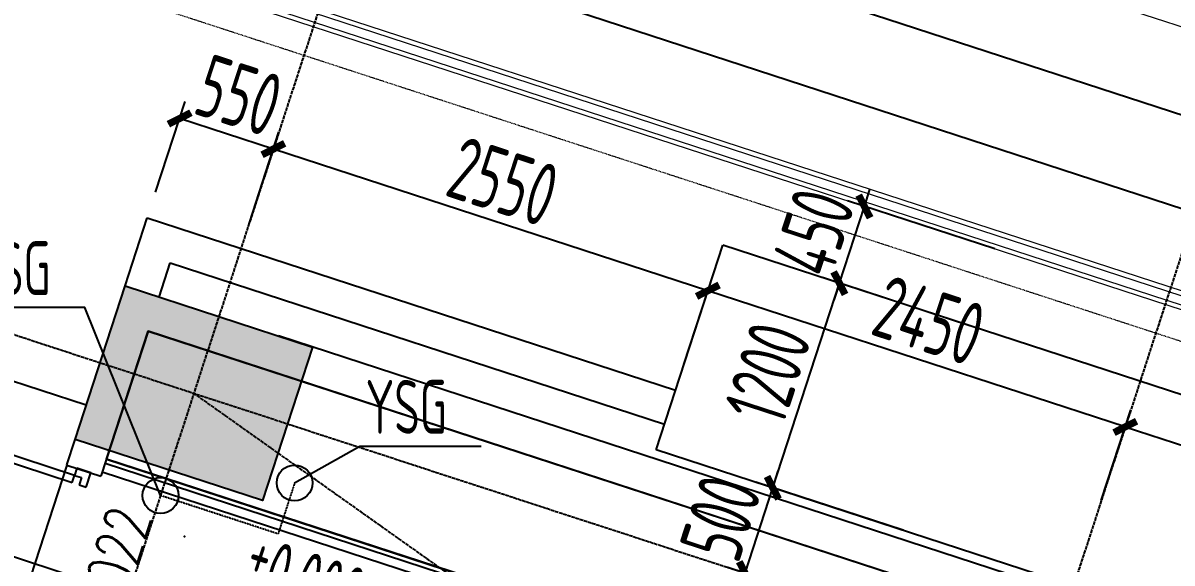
# Model space of a CAD drawing. Header units: millimetres. Extents: x 11639278 to 23698211, y -13072636 to -5537337.
# Drawn here: x 11845460 to 11851872, y -6317945 to -6314933 of the extents above; entities that cross this region are included whole.
import ezdxf
from ezdxf.enums import TextEntityAlignment as Align

# ---------------------------------------------------------------- set-up
doc = ezdxf.new("R2010")
doc.units = ezdxf.units.MM
doc.header["$LTSCALE"] = 10
for name, pattern in [('A2-RG-AXIS$0$CENTER', [2, 1.25, -0.25, 0.25, -0.25]), ('A2-RG-AXIS$0$DOTE', [2.42, 2, -0.2, 0.02, -0.2]), ('A2-RI-F1$0$DASHED', [0.75, 0.5, -0.25]), ('A2-RI-F1$0$Overhead 1_16_', [2.579687, 1.5875, -0.992188])]:
    doc.linetypes.add(name, pattern=pattern)
for name, color, linetype in [('A2-RB-F1$0$$34$A-DIMS-100', 1, 'Continuous'), ('A2-RB-F1$0$A-DIMS-100', 1, 'Continuous'), ('A2-RG-AXIS$0$A-DIMS-100', 1, 'Continuous'), ('A2-RG-AXIS$0$A-GRID', 1, 'A2-RG-AXIS$0$CENTER'), ('A2-RI-F1$0$$0$AUDIT_D_120618114340-341', 1, 'Continuous'), ('A2-RI-F1$0$A-DOOR', 32, 'Continuous'), ('A2-RI-F1$0$A-ROOF-DRAN', 175, 'Continuous'), ('A2-RI-F1$0$A-STRS', 50, 'Continuous'), ('A2-RI-F1$0$A-SYMB', 4, 'Continuous'), ('A2-RI-F1$0$A-SYMB-AREA', 4, 'Continuous'), ('A2-RI-F1$0$A-SYMB-DOOR', 4, 'Continuous'), ('A2-RI-F1$0$A-SYMB-NAME', 4, 'Continuous'), ('A2-RI-F1$0$A-WALL', 7, 'Continuous'), ('A2-RS-F1$0$A-HATH-GRAY', 8, 'Continuous'), ('A2-RS-F1$0$A-WALL-CONC', 6, 'Continuous'), ('A2-RV-F1$0$AUDIT_D_120618114340-210', 80, 'Continuous'), ('A2-RV-F1$0$AUDIT_D_120618114340-408', 50, 'Continuous')]:
    doc.layers.add(name, color=color, linetype=linetype)
doc.layers.add('A2-RI-F1$0$A-DETL-LLIN', color=3, linetype='Continuous', lineweight=5)
doc.layers.add('A2-RI-F1$0$A-FLOR-OVHD', color=8, linetype='A2-RI-F1$0$Overhead 1_16_', lineweight=5)
doc.layers.add('A2-RI-F1$0$A-X-AREA', color=6, linetype='Continuous', plot=False)
doc.styles.add('A2-RB-F1$0$$0$XD2008', font='hzs.shx', dxfattribs={"width": 0.7, "bigfont": 'hztxt.shx'})
doc.styles.add('A2-RB-F1$0$XD2008', font='hzs.shx', dxfattribs={"width": 0.7, "bigfont": 'hztxt.shx'})
doc.styles.add('A2-RG-AXIS$0$XD2008', font='hzs.shx', dxfattribs={"width": 0.7, "bigfont": 'hztxt.shx'})
doc.styles.add('A2-RI-F1$0$ECADI', font='hzs.shx', dxfattribs={"width": 0.7, "bigfont": 'hztxt.shx'})
doc.styles.add('A2-RI-F1$0$ECADI-TXT', font='simplex.shx', dxfattribs={"bigfont": 'hztxt.shx'})
doc.styles.add('A2-RI-F1$0$XD2008', font='hzs.shx', dxfattribs={"width": 0.7, "bigfont": 'hztxt.shx'})
doc.dimstyles.new('A2-RB-F1$0$$0$XD100$0', dxfattribs={"dimscale": 100, "dimtxt": 3.5, "dimasz": 1, "dimexe": 1, "dimexo": 2, "dimgap": 0.5, "dimtad": 1, "dimdec": 0, "dimdsep": 46, "dimtxsty": 'A2-RB-F1$0$$0$XD2008', "dimblk1": 'A2-RB-F1$0$$20$_ArchTick', "dimblk2": 'A2-RB-F1$0$$20$_ArchTick', "dimsah": 1, "dimcen": 2.5, "dimclrt": 4, "dimaunit": 1, "dimadec": 0, "dimazin": 0, "dimtfac": 1, "dimtdec": 0, "dimtix": 1, "dimtmove": 2, "dimatfit": 3, "dimfxl": 0, "dimtolj": 1, "dimtzin": 0, "dimarcsym": 0})
doc.dimstyles.new('A2-RB-F1$0$XD100$0', dxfattribs={"dimscale": 100, "dimtxt": 3.5, "dimasz": 1, "dimexe": 1, "dimexo": 2, "dimgap": 0.5, "dimtad": 1, "dimdec": 0, "dimdsep": 46, "dimtxsty": 'A2-RB-F1$0$XD2008', "dimblk1": 'A2-RB-F1$0$_ArchTick', "dimblk2": 'A2-RB-F1$0$_ArchTick', "dimsah": 1, "dimcen": 2.5, "dimclrt": 4, "dimaunit": 1, "dimadec": 0, "dimazin": 0, "dimtfac": 1, "dimtdec": 0, "dimtix": 1, "dimtmove": 1, "dimatfit": 3, "dimfxl": 0, "dimtolj": 1, "dimtzin": 0, "dimarcsym": 0})
doc.dimstyles.new('A2-RG-AXIS$0$XD150', dxfattribs={"dimscale": 300, "dimtxt": 2.5, "dimasz": 1.5, "dimexe": 1, "dimexo": 2, "dimgap": 0.5, "dimtad": 1, "dimdec": 0, "dimdsep": 46, "dimtxsty": 'A2-RG-AXIS$0$XD2008', "dimcen": 2.5, "dimclrt": 4, "dimaunit": 1, "dimadec": 3, "dimazin": 0, "dimtfac": 1, "dimtdec": 0, "dimtmove": 2, "dimatfit": 3, "dimfxl": 0, "dimtolj": 1, "dimtzin": 0, "dimarcsym": 0})

# ---------------------------------------------------------------- blocks, each defined once
blk = doc.blocks.new('A2-RG-AXIS$0$_ArchTick')
at = {"color": 0, "linetype": 'ByBlock', "const_width": 0.4}
blk.add_lwpolyline([(-0.5, -0.5), (0.5, 0.5)], dxfattribs=at)
blk = doc.blocks.new('*D545')
at = {"layer": 'A2-RG-AXIS$0$A-DIMS-100', "color": 0, "lineweight": -2, "ltscale": 3, "transparency": 16777216}
blk.add_arc((11865636.6, -6330625.9), 5954.3, 324.66558, 341.94704, dxfattribs=at)
at = {"layer": 'Defpoints', "color": 0, "ltscale": 3, "transparency": 16777216}
for p in [(11846413.5, -6316997.8), (11840967.2, -6322585.1), (11870815.2, -6333564.6), (11878927.9, -6334958.1), (11876238.4, -6338141.9)]:
    blk.add_point(p, dxfattribs=at)
at = {"layer": 'A2-RG-AXIS$0$A-DIMS-100', "color": 0, "lineweight": -2, "ltscale": 3, "transparency": 16777216, "xscale": 150, "yscale": 150, "zscale": 150}
for p, rotation in [((11871297.8, -6332471.1), 71.94704049334831), ((11870494.1, -6334069.5), 234.6655761921282)]:
    blk.add_blockref('A2-RG-AXIS$0$_ArchTick', p, dxfattribs=dict(at, rotation=rotation))
at = {"layer": 'A2-RG-AXIS$0$A-DIMS-100', "color": 4, "ltscale": 3, "transparency": 16777216, "insert": (11871378.1, -6333512.8), "char_height": 375, "attachment_point": 5, "rotation": 63.30631, "style": 'A2-RG-AXIS$0$XD2008'}
blk.add_mtext('\\A1;17°16\'53"', dxfattribs=at)
blk = doc.blocks.new('A2-RV-F1')
at = {"layer": 'A2-RV-F1$0$AUDIT_D_120618114340-210', "extrusion": (-1.21251e-40, -6.16422e-41, -1)}
for p, q in [((11845902.6, -6317436), (11850827.5, -6319041.4)), ((11845918.1, -6317388.4), (11850843, -6318993.9))]:
    blk.add_line(p, q, dxfattribs=at)
at = {"layer": 'A2-RV-F1$0$AUDIT_D_120618114340-408'}
blk.add_line((11845925.8, -6317364.7), (11850850.8, -6318970.1), dxfattribs=at)
blk = doc.blocks.new('A2-RB-F1$0$$20$_ArchTick')
at = {"color": 0, "linetype": 'ByBlock', "const_width": 0.4}
blk.add_lwpolyline([(-0.5, -0.5), (0.5, 0.5)], dxfattribs=at)
blk = doc.blocks.new('*D857')
at = {"layer": 'A2-RB-F1$0$$34$A-DIMS-100', "color": 0, "lineweight": -2, "transparency": 16777216}
blk.add_arc((11853995.6, -6322370.9), 5110.4, 314.98435, 324.65918, dxfattribs=at)
at = {"layer": 'Defpoints', "color": 0, "transparency": 16777216}
for p in [(11846414.4, -6316995.1), (11856870.4, -6325247.3), (11857805.8, -6325776.6), (11858583, -6326960.9), (11876238.1, -6338143.4)]:
    blk.add_point(p, dxfattribs=at)
at = {"layer": 'A2-RB-F1$0$$34$A-DIMS-100', "color": 0, "lineweight": -2, "transparency": 16777216, "xscale": 100, "yscale": 100, "zscale": 100}
for p, rotation in [((11858164.2, -6325327), 54.65917628221432), ((11857608.2, -6325985.5), 224.984351834306)]:
    blk.add_blockref('A2-RB-F1$0$$20$_ArchTick', p, dxfattribs=dict(at, rotation=rotation))
at = {"layer": 'A2-RB-F1$0$$34$A-DIMS-100', "color": 4, "transparency": 16777216, "insert": (11857702.7, -6325501.3), "char_height": 350, "attachment_point": 5, "rotation": 49.82176, "style": 'A2-RB-F1$0$$0$XD2008'}
blk.add_mtext('\\A1;9°40\'29"', dxfattribs=at)
blk = doc.blocks.new('A2-RB-F1$0$_ArchTick')
at = {"color": 0, "linetype": 'ByBlock', "const_width": 0.4}
blk.add_lwpolyline([(-0.5, -0.5), (0.5, 0.5)], dxfattribs=at)
blk = doc.blocks.new('*D1094')
at = {"layer": 'A2-RB-F1$0$A-DIMS-100', "color": 0, "lineweight": -2, "transparency": 16777216}
for p, q in [((11846734.2, -6314449), (11846816, -6314198)), ((11858993.3, -6318272.3), (11846785, -6314293.1)), ((11858942.4, -6318428.3), (11859024.3, -6318177.2))]:
    blk.add_line(p, q, dxfattribs=at)
at = {"layer": 'Defpoints', "color": 0, "transparency": 16777216}
for p in [(11846785, -6314293.1), (11846672.2, -6314639.2), (11858880.5, -6318618.4)]:
    blk.add_point(p, dxfattribs=at)
at = {"layer": 'A2-RB-F1$0$A-DIMS-100', "color": 0, "lineweight": -2, "transparency": 16777216, "xscale": 100, "yscale": 100, "zscale": 100}
for p, rotation in [((11846785, -6314293.1), 161.9467479738338), ((11858993.3, -6318272.3), 341.9467479738337)]:
    blk.add_blockref('A2-RB-F1$0$_ArchTick', p, dxfattribs=dict(at, rotation=rotation))
at = {"layer": 'A2-RB-F1$0$A-DIMS-100', "color": 4, "transparency": 16777216, "insert": (11852958.9, -6316068.8), "char_height": 350, "attachment_point": 5, "rotation": 341.94675, "style": 'A2-RB-F1$0$XD2008'}
blk.add_mtext('\\A1;12840', dxfattribs=at)
blk = doc.blocks.new('*D679')
at = {"layer": 'A2-RB-F1$0$A-DIMS-100', "color": 0, "lineweight": -2, "transparency": 16777216}
for p, q in [((11846200.4, -6315876.7), (11846365.4, -6315370.5)), ((11846857.4, -6315636.1), (11846334.4, -6315465.6)), ((11846723.4, -6316047.2), (11846888.4, -6315541))]:
    blk.add_line(p, q, dxfattribs=at)
at = {"layer": 'Defpoints', "color": 0, "transparency": 16777216}
for p in [(11846334.4, -6315465.6), (11846138.4, -6316066.9), (11846661.4, -6316237.3)]:
    blk.add_point(p, dxfattribs=at)
at = {"layer": 'A2-RB-F1$0$A-DIMS-100', "color": 0, "lineweight": -2, "transparency": 16777216, "xscale": 100, "yscale": 100, "zscale": 100}
for p, rotation in [((11846334.4, -6315465.6), 161.9473503680064), ((11846857.4, -6315636.1), 341.9473503680064)]:
    blk.add_blockref('A2-RB-F1$0$_ArchTick', p, dxfattribs=dict(at, rotation=rotation))
at = {"layer": 'A2-RB-F1$0$A-DIMS-100', "color": 4, "transparency": 16777216, "insert": (11846665.6, -6315336.9), "char_height": 350, "attachment_point": 5, "rotation": 341.94735, "style": 'A2-RB-F1$0$XD2008'}
blk.add_mtext('\\A1;550', dxfattribs=at)
blk = doc.blocks.new('*D806')
at = {"layer": 'A2-RB-F1$0$$34$A-DIMS-100', "color": 0, "lineweight": -2, "transparency": 16777216}
blk.add_arc((11860721.6, -6327141.4), 905.5, 144.66558, 191.94705, dxfattribs=at)
at = {"layer": 'Defpoints', "color": 0, "transparency": 16777216}
for p in [(11846413.5, -6316997.8), (11859818.1, -6327081.2), (11860599.5, -6327167.2), (11859549.7, -6327389.3), (11876238.4, -6338141.9)]:
    blk.add_point(p, dxfattribs=at)
at = {"layer": 'A2-RB-F1$0$$34$A-DIMS-100', "color": 0, "lineweight": -2, "transparency": 16777216, "xscale": 100, "yscale": 100, "zscale": 100}
for p, rotation in [((11859982.9, -6326617.7), 54.66557619212882), ((11859835.7, -6327328.8), 281.9470509252889)]:
    blk.add_blockref('A2-RB-F1$0$$20$_ArchTick', p, dxfattribs=dict(at, rotation=rotation))
at = {"layer": 'A2-RB-F1$0$$34$A-DIMS-100', "color": 4, "transparency": 16777216, "insert": (11859581.9, -6326796.5), "char_height": 350, "attachment_point": 5, "rotation": 73.16263, "style": 'A2-RB-F1$0$$0$XD2008'}
blk.add_mtext('\\A1;47°16\'53"', dxfattribs=at)
blk = doc.blocks.new('*D827')
at = {"layer": 'A2-RB-F1$0$A-DIMS-100', "color": 0, "lineweight": -2, "transparency": 16777216}
for p, q in [((11851477.3, -6317596.5), (11851642.3, -6317090.3)), ((11851611.3, -6317185.4), (11856428.8, -6318755.6)), ((11856294.7, -6319166.8), (11856459.7, -6318660.6))]:
    blk.add_line(p, q, dxfattribs=at)
at = {"layer": 'Defpoints', "color": 0, "transparency": 16777216}
for p in [(11851415.3, -6317786.7), (11856428.8, -6318755.6), (11856232.8, -6319356.9)]:
    blk.add_point(p, dxfattribs=at)
at = {"layer": 'A2-RB-F1$0$A-DIMS-100', "color": 0, "lineweight": -2, "transparency": 16777216, "xscale": 100, "yscale": 100, "zscale": 100}
for p, rotation in [((11851611.3, -6317185.4), 161.9467563309524), ((11856428.8, -6318755.6), 341.9467563309525)]:
    blk.add_blockref('A2-RB-F1$0$_ArchTick', p, dxfattribs=dict(at, rotation=rotation))
at = {"layer": 'A2-RB-F1$0$A-DIMS-100', "color": 4, "transparency": 16777216, "insert": (11854089.7, -6317756.6), "char_height": 350, "attachment_point": 5, "rotation": 341.94676, "style": 'A2-RB-F1$0$XD2008'}
blk.add_mtext('\\A1;5067', dxfattribs=at)
blk = doc.blocks.new('*D828')
at = {"layer": 'A2-RB-F1$0$A-DIMS-100', "color": 0, "lineweight": -2, "transparency": 16777216}
for p, q in [((11849147.9, -6316837.3), (11849312.9, -6316331.1)), ((11851611.3, -6317185.4), (11849281.9, -6316426.2)), ((11851477.3, -6317596.5), (11851642.3, -6317090.3))]:
    blk.add_line(p, q, dxfattribs=at)
at = {"layer": 'Defpoints', "color": 0, "transparency": 16777216}
for p in [(11849281.9, -6316426.2), (11849085.9, -6317027.4), (11851415.3, -6317786.7)]:
    blk.add_point(p, dxfattribs=at)
at = {"layer": 'A2-RB-F1$0$A-DIMS-100', "color": 0, "lineweight": -2, "transparency": 16777216, "xscale": 100, "yscale": 100, "zscale": 100}
for p, rotation in [((11849281.9, -6316426.2), 161.9467392152621), ((11851611.3, -6317185.4), 341.9467392152621)]:
    blk.add_blockref('A2-RB-F1$0$_ArchTick', p, dxfattribs=dict(at, rotation=rotation))
at = {"layer": 'A2-RB-F1$0$A-DIMS-100', "color": 4, "transparency": 16777216, "insert": (11850516.3, -6316591.9), "char_height": 350, "attachment_point": 5, "rotation": 341.94674, "style": 'A2-RB-F1$0$XD2008'}
blk.add_mtext('\\A1;2450', dxfattribs=at)
blk = doc.blocks.new('*D829')
at = {"layer": 'A2-RB-F1$0$A-DIMS-100', "color": 0, "lineweight": -2, "transparency": 16777216}
for p, q in [((11846723.4, -6316047), (11846888.4, -6315540.8)), ((11849281.9, -6316426.1), (11846857.5, -6315635.9)), ((11849147.9, -6316837.3), (11849312.9, -6316331.1))]:
    blk.add_line(p, q, dxfattribs=at)
at = {"layer": 'Defpoints', "color": 0, "transparency": 16777216}
for p in [(11846857.5, -6315635.9), (11846661.5, -6316237.2), (11849085.9, -6317027.4)]:
    blk.add_point(p, dxfattribs=at)
at = {"layer": 'A2-RB-F1$0$A-DIMS-100', "color": 0, "lineweight": -2, "transparency": 16777216, "xscale": 100, "yscale": 100, "zscale": 100}
for p, rotation in [((11846857.5, -6315635.9), 161.9467392152582), ((11849281.9, -6316426.1), 341.9467392152582)]:
    blk.add_blockref('A2-RB-F1$0$_ArchTick', p, dxfattribs=dict(at, rotation=rotation))
at = {"layer": 'A2-RB-F1$0$A-DIMS-100', "color": 4, "transparency": 16777216, "insert": (11848139.4, -6315817.1), "char_height": 350, "attachment_point": 5, "rotation": 341.94674, "style": 'A2-RB-F1$0$XD2008'}
blk.add_mtext('\\A1;2550', dxfattribs=at)
blk = doc.blocks.new('*D836')
at = {"layer": 'A2-RB-F1$0$A-DIMS-100', "color": 0, "lineweight": -2, "transparency": 16777216}
for p, q in [((11849644.2, -6317524.9), (11849675.2, -6317429.9)), ((11850371.4, -6317762), (11849549.1, -6317494)), ((11849489.2, -6318000.3), (11849644.2, -6317524.9)), ((11850216.4, -6318237.4), (11849394.1, -6317969.3)), ((11849489.2, -6318000.3), (11849458.2, -6318095.4))]:
    blk.add_line(p, q, dxfattribs=at)
at = {"layer": 'Defpoints', "color": 0, "transparency": 16777216}
for p in [(11849644.2, -6317524.9), (11850561.5, -6317824), (11850406.6, -6318299.3)]:
    blk.add_point(p, dxfattribs=at)
at = {"layer": 'A2-RB-F1$0$A-DIMS-100', "color": 0, "lineweight": -2, "transparency": 16777216, "xscale": 100, "yscale": 100, "zscale": 100}
for p, rotation in [((11849644.2, -6317524.9), 251.9470443906008), ((11849489.2, -6318000.3), 71.94704439060084)]:
    blk.add_blockref('A2-RB-F1$0$_ArchTick', p, dxfattribs=dict(at, rotation=rotation))
at = {"layer": 'A2-RB-F1$0$A-DIMS-100', "color": 4, "transparency": 16777216, "insert": (11849352.8, -6317692.9), "char_height": 350, "attachment_point": 5, "rotation": 71.94704, "style": 'A2-RB-F1$0$XD2008'}
blk.add_mtext('\\A1;500', dxfattribs=at)
blk = doc.blocks.new('*D837')
at = {"layer": 'A2-RB-F1$0$A-DIMS-100', "color": 0, "lineweight": -2, "transparency": 16777216}
for p, q in [((11849644.2, -6317524.9), (11850016, -6316384)), ((11850743.3, -6316621.1), (11849921, -6316353)), ((11850371.4, -6317762), (11849549.1, -6317494))]:
    blk.add_line(p, q, dxfattribs=at)
at = {"layer": 'Defpoints', "color": 0, "transparency": 16777216}
for p in [(11850016, -6316384), (11850933.4, -6316683), (11850561.5, -6317824)]:
    blk.add_point(p, dxfattribs=at)
at = {"layer": 'A2-RB-F1$0$A-DIMS-100', "color": 0, "lineweight": -2, "transparency": 16777216, "xscale": 100, "yscale": 100, "zscale": 100}
for p, rotation in [((11850016, -6316384), 71.94704439061147), ((11849644.2, -6317524.9), 251.9470443906115)]:
    blk.add_blockref('A2-RB-F1$0$_ArchTick', p, dxfattribs=dict(at, rotation=rotation))
at = {"layer": 'A2-RB-F1$0$A-DIMS-100', "color": 4, "transparency": 16777216, "insert": (11849616.2, -6316884.8), "char_height": 350, "attachment_point": 5, "rotation": 71.94704, "style": 'A2-RB-F1$0$XD2008'}
blk.add_mtext('\\A1;1200', dxfattribs=at)
blk = doc.blocks.new('*D838')
at = {"layer": 'A2-RB-F1$0$A-DIMS-100', "color": 0, "lineweight": -2, "transparency": 16777216}
for p, q in [((11850155.5, -6315956.2), (11850186.5, -6315861.1)), ((11850016, -6316384), (11850155.5, -6315956.2)), ((11850882.7, -6316193.2), (11850060.4, -6315925.2)), ((11850743.3, -6316621.1), (11849921, -6316353)), ((11850016, -6316384), (11849985, -6316479.1))]:
    blk.add_line(p, q, dxfattribs=at)
at = {"layer": 'Defpoints', "color": 0, "transparency": 16777216}
for p in [(11850155.5, -6315956.2), (11851072.9, -6316255.2), (11850933.4, -6316683)]:
    blk.add_point(p, dxfattribs=at)
at = {"layer": 'A2-RB-F1$0$A-DIMS-100', "color": 0, "lineweight": -2, "transparency": 16777216, "xscale": 100, "yscale": 100, "zscale": 100}
for p, rotation in [((11850155.5, -6315956.2), 251.9470443910853), ((11850016, -6316384), 71.94704439108531)]:
    blk.add_blockref('A2-RB-F1$0$_ArchTick', p, dxfattribs=dict(at, rotation=rotation))
at = {"layer": 'A2-RB-F1$0$A-DIMS-100', "color": 4, "transparency": 16777216, "insert": (11849871.8, -6316100.4), "char_height": 350, "attachment_point": 5, "rotation": 71.94704, "style": 'A2-RB-F1$0$XD2008'}
blk.add_mtext('\\A1;450', dxfattribs=at)
blk = doc.blocks.new('A2-RS-F1')
at = {"layer": 'A2-RS-F1$0$A-HATH-GRAY', "ltscale": 3}
h = blk.add_hatch(color=256, dxfattribs=at)
h.paths.add_polyline_path([(11844906.6, -6323395.9), (11843860.7, -6323055), (11843581.8, -6323910.6), (11844627.7, -6324251.5)], flags=17)
h.paths.add_polyline_path([(11860882.6, -6343275.4), (11862023.5, -6343647.3), (11861713.6, -6344598), (11860572.7, -6344226.1)])
h.paths.add_polyline_path([(11865221.2, -6329964.4), (11866362.1, -6330336.3), (11866052.2, -6331287.1), (11864911.3, -6330915.2)])
h.paths.add_polyline_path([(11863051.9, -6336620), (11864192.8, -6336991.9), (11863882.9, -6337942.6), (11862742, -6337570.7)])
edge = h.paths.add_edge_path()
edge.add_arc((11859128.8, -6350592.2), 550, 0, 360)
edge = h.paths.add_edge_path()
edge.add_arc((11856959.4, -6357247.7), 450, 0, 360)
edge = h.paths.add_edge_path()
edge.add_arc((11853166.7, -6357589.2), 450, 0, 360)
edge = h.paths.add_edge_path()
edge.add_arc((11867805.9, -6323970.6), 450, 0, 360)
h.paths.add_polyline_path([(11846030, -6316399.5), (11847075.8, -6316740.4), (11846796.9, -6317596.1), (11845751.1, -6317255.2)])
h.paths.add_polyline_path([(11843860.7, -6323054.9), (11844906.6, -6323395.8), (11844627.7, -6324251.5), (11843581.8, -6323910.6)])
h.paths.add_polyline_path([(11855493.2, -6327056.8), (11855968.6, -6327211.7), (11855813.7, -6327687.1), (11855338.3, -6327532.2)])
h.paths.add_polyline_path([(11855338.2, -6327532.2), (11855813.6, -6327687.2), (11855968.6, -6327211.8), (11855493.2, -6327056.8)])
h.paths.add_polyline_path([(11848985.4, -6347023), (11849460.8, -6347177.9), (11849305.8, -6347653.3), (11848830.5, -6347498.4)])
h.paths.add_polyline_path([(11848830.4, -6347498.4), (11849305.8, -6347653.4), (11849460.7, -6347178), (11848985.4, -6347023)])
h.paths.add_polyline_path([(11841691.5, -6329710.3), (11842737.3, -6330051.2), (11842458.4, -6330906.9), (11841412.5, -6330566)])
edge = h.paths.add_edge_path()
edge.add_arc((11835567, -6350274.8), 550, 0, 360)
h.paths.add_polyline_path([(11837074, -6343876.8), (11838119.8, -6344217.7), (11838398.7, -6343362), (11837352.9, -6343021.1)])
h.paths.add_polyline_path([(11839243.3, -6337221.4), (11840289.1, -6337562.3), (11840568, -6336706.6), (11839522.2, -6336365.7)])
h.paths.add_polyline_path([(11843581.8, -6323910.7), (11844627.7, -6324251.6), (11844906.6, -6323395.9), (11843860.7, -6323055)])
edge = h.paths.add_edge_path()
edge.add_arc((11839855.8, -6353250.4), 450, 0, 360)
edge = h.paths.add_edge_path()
edge.add_arc((11857822.8, -6320716.7), 450, 0, 360)
edge = h.paths.add_edge_path()
edge.add_arc((11856666.2, -6324264.9), 500, 0, 360)
h.paths.add_polyline_path([(11855338.3, -6327532.3), (11855813.7, -6327687.2), (11855968.6, -6327211.8), (11855493.2, -6327056.9)])
h.paths.add_polyline_path([(11848830.3, -6347498.4), (11849305.7, -6347653.3), (11849460.6, -6347177.9), (11848985.2, -6347023)])
edge = h.paths.add_edge_path()
edge.add_arc((11848133.1, -6350444.1), 500, 0, 360)
edge = h.paths.add_edge_path()
edge.add_arc((11846511.2, -6355419.9), 450, 0, 360)
edge = h.paths.add_edge_path()
edge.add_arc((11865992.2, -6360191.7), 450, 0, 360)
edge = h.paths.add_edge_path()
edge.add_arc((11868161.4, -6353536.3), 450, 0, 360)
edge = h.paths.add_edge_path()
edge.add_arc((11870330.7, -6346880.9), 450, 0, 360)
edge = h.paths.add_edge_path()
edge.add_arc((11872500, -6340225.5), 450, 0, 360)
edge = h.paths.add_edge_path()
edge.add_arc((11874669.3, -6333570.1), 450, 0, 360)
edge = h.paths.add_edge_path()
edge.add_arc((11876838.5, -6326914.7), 450, 0, 360)
at = {"layer": 'A2-RS-F1$0$A-WALL-CONC', "linetype": 'Continuous', "ltscale": 3}
blk.add_lwpolyline([(11846030, -6316399.5), (11847075.8, -6316740.4), (11846796.9, -6317596.1), (11845751.1, -6317255.2)], close=True, dxfattribs=at)
blk = doc.blocks.new('A2-RI-F1$0$ECADI-TAG-HGHT（国标）')
at = {"color": 1}
blk.add_line((-2.121, 2.121), (11.768, 2.121), dxfattribs=at)
at = {"color": 1, "const_width": 0.5}
blk.add_lwpolyline([(-2.121, 2.121), (0, 0), (2.121, 2.121)], dxfattribs=at)
at = {"color": 1}
blk.add_point((-1.481, 4.6), dxfattribs=at)
at = {"style": 'A2-RI-F1$0$XD2008', "width": 0.7}
blk.add_attdef('FL', text='', height=3, dxfattribs=at).set_placement((-2.689, 2.967), align=Align.RIGHT)
for tag, p in [('F.F.L.', (2.284, 2.967)), ('T.O.S.', (2.284, -1.104))]:
    blk.add_attdef(tag, p, '', height=3, dxfattribs=at)
blk = doc.blocks.new('A2-RI-F1$0$door-1000')
for p, q in [((0.6493, 0.6471), (0.7083, 0.7059)), ((0.7083, 0.7059), (0.7083, 0.7059)), ((0.7083, 0.7059), (0.7672, 0.6469)), ((0.6787, 0.6175), (0.6493, 0.6471)), ((0.7082, 0.647), (0.6787, 0.6175)), ((0.7376, 0.6174), (0.7082, 0.647)), ((0.7672, 0.6469), (0.7376, 0.6174)), ((0.059, 0.0588), (0, 0)), ((0, 0), (0.0588, -0.059)), ((0, 0), (0, 0)), ((0.0589, -0.0001), (0.0884, 0.0293)), ((0.0884, 0.0293), (0.059, 0.0588)), ((0.0588, -0.059), (0.0883, -0.0296)), ((0.0883, -0.0296), (0.0589, -0.0001)), ((0.1179, -0.0002), (0.0883, -0.0296)), ((0.0883, -0.0296), (0.6766, -0.6199)), ((0.7061, -0.5905), (0.1179, -0.0002)), ((0.5051, -0.3888), (0.5301, -0.3639)), ((0.4506, -0.4431), (0.4756, -0.4182)), ((0.6183, -0.5024), (0.6432, -0.4775)), ((0.5638, -0.5566), (0.5888, -0.5318)), ((0.6766, -0.6199), (0.7061, -0.5905))]:
    blk.add_line(p, q)
at = {"lineweight": 13}
for p, q in [((0.6432, -0.4775), (0.5301, -0.3639)), ((0.5638, -0.5566), (0.4506, -0.4431))]:
    blk.add_line(p, q, dxfattribs=at)
blk.add_arc((0.1481, 0.0285), 0.8333, 312.03498, 44.97267, dxfattribs=at)
blk = doc.blocks.new('A2-RI-F1$0$ECADI-TAG-DOOR')
blk = doc.blocks.new('A2-RI-F1$0$5erhfh')
at = {"layer": 'A2-RI-F1$0$A-SYMB-AREA', "style": 'A2-RI-F1$0$ECADI', "width": 0.7}
blk.add_attdef('340M2', text='', height=2.5, dxfattribs=at).set_placement((0, 1.25), align=Align.MIDDLE_LEFT)
at = {"layer": 'A2-RI-F1$0$A-SYMB-NAME', "style": 'A2-RI-F1$0$ECADI', "width": 0.7}
blk.add_attdef('CHINESENAME', (-12.292, 3.087), '', height=4.5, dxfattribs=at)
blk = doc.blocks.new('A2-RI-F1$0$45yrthfgh')
at = {"layer": 'A2-RI-F1$0$A-ROOF-DRAN'}
for points in [[(11125.4, 34132.6), (10703, 35181.7), (10026.9, 35181.7)], [(11873.8, 34202.9), (12238.3, 34408.5), (12914.4, 34408.5)]]:
    blk.add_lwpolyline(points, dxfattribs=at)
at = {"layer": 'A2-RI-F1$0$A-ROOF-DRAN', "linetype": 'A2-RI-F1$0$DASHED', "ltscale": 0.3}
blk.add_lwpolyline([(11873.8, 34202.9), (11781.2, 33918.8), (11125.4, 34132.6)], dxfattribs=at)
at = {"layer": 'A2-RI-F1$0$A-ROOF-DRAN'}
for centre in [(11873.8, 34202.9), (11125.4, 34132.6)]:
    blk.add_circle(centre, 100, dxfattribs=at)
ref = blk.add_blockref('A2-RI-F1$0$5erhfh', (9378.6, 34941.8), dxfattribs=dict(at, xscale=-100, yscale=100, zscale=100))
ref.add_attrib('CHINESENAME', 'YSG', (10057.8, 35250.6), dxfattribs={"layer": 'A2-RI-F1$0$A-SYMB-NAME', "height": 300, "style": 'A2-RI-F1$0$ECADI', "width": 0.7})
ref = blk.add_blockref('A2-RI-F1$0$5erhfh', (11590, 34168.6), dxfattribs=dict(at, xscale=-100, yscale=100, zscale=100))
ref.add_attrib('CHINESENAME', 'YSG', (12269.2, 34477.3), dxfattribs={"layer": 'A2-RI-F1$0$A-SYMB-NAME', "height": 300, "style": 'A2-RI-F1$0$ECADI', "width": 0.7})
blk = doc.blocks.new('A2-RI-F1')
at = {"layer": 'A2-RI-F1$0$$0$AUDIT_D_120618114340-341'}
blk.add_line((11846954.2, -6313824.8), (11859147.5, -6317799.2), dxfattribs=at)
at = {"layer": 'A2-RI-F1$0$A-DETL-LLIN'}
for p, q in [((11859291.8, -6317356.5), (11846964.7, -6313338.5)), ((11859040.3, -6318773.3), (11846428, -6314662.4)), ((11858857.9, -6318687.6), (11846530.9, -6314669.6)), ((11859024.8, -6318820.8), (11846412.5, -6314709.9)), ((11858826.9, -6318782.6), (11846499.9, -6314764.7))]:
    blk.add_line(p, q, dxfattribs=at)
at = {"layer": 'A2-RI-F1$0$A-FLOR-OVHD', "ltscale": 0.3}
blk.add_lwpolyline([(11832501.7, -6353064.2), (11845078.7, -6314477.5), (11879355.1, -6325647.5), (11871959.5, -6348337.9), (11872377.5, -6348345.6), (11867157.7, -6364360), (11832494.4, -6353061.8)], dxfattribs=at)
at = {"layer": 'A2-RI-F1$0$A-STRS'}
for p, q in [((11845813, -6317065), (11844339.5, -6316584.8)), ((11845704.6, -6317398), (11845394.7, -6318348.7))]:
    blk.add_line(p, q, dxfattribs=at)
at = {"layer": 'A2-RI-F1$0$A-WALL'}
for p, q in [((11846030, -6316399.5), (11846154, -6316019.2)), ((11846154, -6316019.2), (11849101.4, -6316979.9)), ((11848993, -6317312.7), (11849364.8, -6316171.8)), ((11856511.7, -6318501.2), (11849364.8, -6316171.8)), ((11846220.2, -6316461.5), (11846282.1, -6316271.4)), ((11846282.1, -6316271.4), (11849039.4, -6317170.1)), ((11846158.2, -6316651.7), (11845894.8, -6317459.9)), ((11854667.6, -6319425.3), (11846158.2, -6316651.7)), ((11854919.8, -6319297.1), (11846885.7, -6316678.4)), ((11845704.5, -6317397.9), (11845751, -6317255.2)), ((11856139.8, -6319642.1), (11848993, -6317312.7)), ((11845704.6, -6317398), (11845894.8, -6317459.9))]:
    blk.add_line(p, q, dxfattribs=at)
at = {"layer": 'A2-RI-F1$0$A-X-AREA'}
blk.add_lwpolyline([(11847013.9, -6316930.6), (11854667.6, -6319425.3), (11850329, -6332736), (11846906.3, -6331620.4), (11846953.9, -6331474.2), (11846792.3, -6331421.5), (11846822.2, -6331330), (11847271.5, -6329951.1), (11843297.3, -6328655.9), (11846411.7, -6319100.8), (11845461, -6318790.9), (11845476.5, -6318743.3), (11850401.4, -6320348.7), (11850850.8, -6318970.1), (11845925.8, -6317364.7), (11846158.2, -6316651.7), (11847013.9, -6316930.6)], dxfattribs=at)
at = {"layer": 'Defpoints', "color": 3, "linetype": 'Continuous'}
blk.add_line((11886956.1, -6331453.7), (11833703.4, -6314096.4), dxfattribs=at)
blk.add_blockref('A2-RS-F1', (0, 0))
at = {"layer": 'A2-RI-F1$0$A-DOOR', "xscale": 1000.00000000134, "yscale": 1000.00000000134, "zscale": 1000.00000000134, "rotation": 207.0460334193857}
blk.add_blockref('A2-RI-F1$0$door-1000', (11845839.3, -6317441.9), dxfattribs=at)
at = {"layer": 'A2-RI-F1$0$A-SYMB', "rotation": 341.9467459266484}
for p, xscale, yscale, zscale, values in [((11844355.4, -6318328), 99.999999999679, 99.999999999679, 99.999999999679, {'F.F.L.': '-0.015'}), ((11846359.5, -6318280), 99.99999999967899, 99.99999999967899, 99.99999999967899, {'F.F.L.': '%%P0.000'})]:
    blk.add_blockref('A2-RI-F1$0$ECADI-TAG-HGHT（国标）', p, dxfattribs=dict(at, xscale=xscale, yscale=yscale, zscale=zscale)).add_auto_attribs(values)
at = {"layer": 'A2-RI-F1$0$A-SYMB-DOOR'}
ref = blk.add_blockref('A2-RI-F1$0$ECADI-TAG-DOOR', (11846732.7, -6318349.7), dxfattribs=dict(at, xscale=100.0000000033089, yscale=100.0000000033089, zscale=100.0000000033089, rotation=72.56013758785305))
ref.add_attrib('门窗主编号1', 'LM', dxfattribs={"height": 250, "rotation": 72.56014, "style": 'A2-RI-F1$0$ECADI-TXT', "width": 0.7}).set_placement((11845968.8, -6318350.8), align=Align.RIGHT)
ref.add_attrib('门窗主编号2', '1022', (11846002.5, -6318257.7, 333.3), dxfattribs={"height": 250, "rotation": 72.56014, "style": 'A2-RI-F1$0$ECADI-TXT', "width": 0.7})
at = {"layer": 'A2-RI-F1$0$A-WALL'}
blk.add_blockref('A2-RI-F1$0$45yrthfgh', (11835102.2, -6351700.9), dxfattribs=at)
blk = doc.blocks.new('A2-RG-AXIS')
at = {"layer": 'A2-RG-AXIS$0$A-GRID', "linetype": 'A2-RG-AXIS$0$DOTE'}
for p, q in [((11847953.1, -6312274.5), (11834792.3, -6352651.7)), ((11852707, -6313824), (11839546.1, -6354201.2)), ((11843136.5, -6315929.7), (11881097.2, -6328302.7)), ((11876238.4, -6338141.9), (11846413.5, -6316997.8))]:
    blk.add_line(p, q, dxfattribs=at)
at = {"layer": 'A2-RG-AXIS$0$A-DIMS-100', "ltscale": 3}
dim = blk.add_angular_dim_2l(base=(11870815.1772, -6333564.6066), line1=((11840967.2378, -6322585.1126), (11878927.9289, -6334958.0925)), line2=((11876238.3543, -6338141.9015), (11846413.5362, -6316997.8396)), dimstyle='A2-RG-AXIS$0$XD150', override={"dimscale": 150, "dimasz": 1, "dimblk": 'A2-RG-AXIS$0$_ArchTick', "dimadec": 4}, dxfattribs=at)
dim.commit()
dim.dimension.update_dxf_attribs({"geometry": '*D545', "text_midpoint": (11871378.0799, -6333512.755)})
blk = doc.blocks.new('A2-RB-F1')
at = {"layer": 'A2-RB-F1$0$$34$A-DIMS-100'}
dim = blk.add_angular_dim_2l(base=(11859818.0904, -6327081.1694), line1=((11859549.7085, -6327389.3411), (11860599.5324, -6327167.208)), line2=((11876238.3543, -6338141.9015), (11846413.5362, -6316997.8396)), dimstyle='A2-RB-F1$0$$0$XD100$0', override={"dimadec": 4}, dxfattribs=at)
dim.commit()
dim.dimension.update_dxf_attribs({"geometry": '*D806', "text_midpoint": (11859581.9068, -6326796.5), "dimtype": 130})
dim = blk.add_angular_dim_2l(base=(11857805.7924, -6325776.5515), line1=((11856870.4171, -6325247.3472), (11858582.9851, -6326960.8509)), line2=((11846414.4359, -6316995.0793), (11876238.1344, -6338143.3535)), dimstyle='A2-RB-F1$0$$0$XD100$0', override={"dimadec": 4}, dxfattribs=at)
dim.commit()
dim.dimension.update_dxf_attribs({"geometry": '*D857', "text_midpoint": (11857702.7372, -6325501.3186)})
at = {"layer": 'A2-RB-F1$0$A-DIMS-100'}
for p1, p2, distance, picture, middle in [((11858880.5, -6318618.4), (11846672.2, -6314639.2), -364, '*D1094', (11852958.9, -6316068.8)), ((11849085.9, -6317027.4), (11846661.5, -6316237.2), -632.4, '*D829', (11848139.4, -6315817.1)), ((11850933.4, -6316683), (11851072.9, -6316255.2), 964.9, '*D838', (11849871.8, -6316100.4)), ((11851415.3, -6317786.7), (11849085.9, -6317027.4), -632.4, '*D828', (11850516.3, -6316591.9)), ((11850561.5, -6317824), (11850933.4, -6316683), 964.9, '*D837', (11849616.2, -6316884.8)), ((11851415.3, -6317786.7), (11856232.8, -6319356.9), 632.4, '*D827', (11854089.7, -6317756.6)), ((11850406.6, -6318299.3), (11850561.5, -6317824), 964.9, '*D836', (11849352.8, -6317692.9))]:
    dim = blk.add_aligned_dim(p1=p1, p2=p2, distance=distance, dimstyle='A2-RB-F1$0$XD100$0', dxfattribs=at)
    dim.commit()
    dim.dimension.update_dxf_attribs({"geometry": picture, "text_midpoint": middle})
dim = blk.add_linear_dim(base=(11846334.4, -6315465.6), p1=(11846661.4, -6316237.3), p2=(11846138.4, -6316066.9), angle=161.94735, dimstyle='A2-RB-F1$0$XD100$0', dxfattribs=at)
dim.commit()
dim.dimension.update_dxf_attribs({"geometry": '*D679', "text_midpoint": (11846595.9, -6315550.8), "dimtype": 129})

msp = doc.modelspace()

# ---------------------------------------------------------------- block references
for name in ['A2-RI-F1', 'A2-RB-F1', 'A2-RG-AXIS', 'A2-RS-F1', 'A2-RV-F1']:
    msp.add_blockref(name, (0, 0))

doc.saveas('drawing.dxf')
